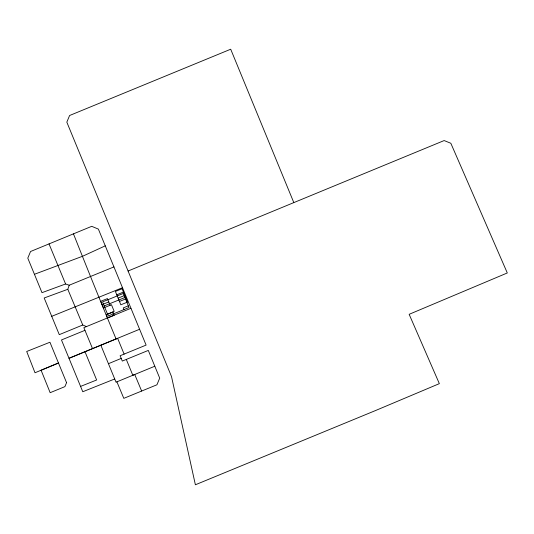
<?xml version="1.0" encoding="UTF-8"?>
<svg xmlns="http://www.w3.org/2000/svg" width="534" height="534" viewBox="0 0 534 534"><rect width="100%" height="100%" fill="white"/><g stroke="black" fill="none" stroke-linecap="round" stroke-linejoin="round"><path stroke-width="0.8" d="M86.528 326.601L82.757 324.999L67.805 289.294L69.22 285.216L113.936 266.9M105.265 245.84L82.657 256.227L34.436 274.289L27.795 258.142L30.558 251.501L91.728 226.329L98.383 229.106L146.109 345.091L120.13 355.737L122.306 361.064L148.298 350.417L159.706 378.132L156.929 384.787L123.801 398.351L116.906 381.83M130.963 308.278L83.851 327.662L92.536 348.622M108.435 363.701L121.225 358.401M128.08 271.018L444.148 140.562L450.829 143.266L507.3 272.961L409.157 314.312L439.349 383.646L375.442 410.579L195.384 484.779L171.501 376.543L66.823 122.153L69.594 115.511L230.701 49.221L293.753 202.446M82.757 324.999L59.281 334.651L44.182 297.992L67.805 289.294M84.959 330.326L61.47 339.964L68.999 358.301L117.627 338.309L124.122 354.122M139.601 329.264L68.999 358.301L82.77 391.742L114.717 378.966M154.813 366.231L132.819 375.282L126.311 359.435M122.493 287.699L51.731 316.315M116.759 294.795L123.427 292.085M102.114 304.634L108.782 301.924M118.114 298.132L124.782 295.422M104.183 305.942L124.936 297.505M119.469 301.47L126.137 298.753M107.574 314.279L112.614 312.23L113.301 313.925M128.32 305.842L123.287 307.891L123.975 309.587M80.581 386.409L96.641 379.988L84.986 351.732M69.22 285.216L65.589 283.981L41.992 292.665L34.436 274.289M141.65 391.048L134.735 374.488L116.038 382.19L100.833 345.204M65.589 283.981L49.021 243.898M73.452 233.845C87.436 268.969 101.547 304.026 116.065 338.943M110.144 305.261L107.427 298.586L100.759 301.296L103.469 307.971L111.466 304.72L114.176 311.389L106.179 314.639L107.541 317.977L114.209 315.267L112.854 311.929M66.563 382.664L64.894 386.643L50.163 392.69L41.091 370.236L58.473 363.007L49.929 342.241L26.7 351.485L35.01 372.759L58.473 363.007L66.563 382.664M122.072 288.747L115.404 291.457L120.824 304.801L127.499 302.09L122.072 288.747M123.294 293.466L102.541 301.904L108.262 315.974L129.014 307.544L123.294 293.466"/></g></svg>
